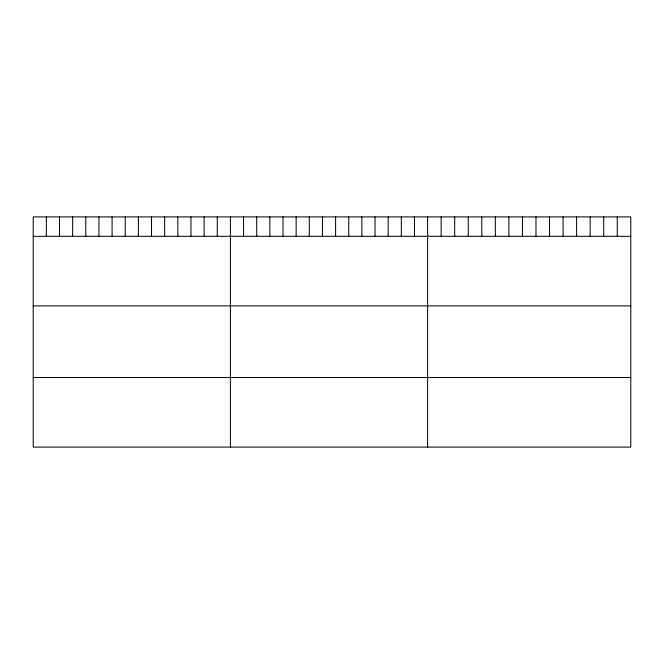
<?xml version="1.0" encoding="UTF-8"?>
<svg xmlns="http://www.w3.org/2000/svg" width="664" height="664" viewBox="0 0 664 664"><rect width="100%" height="100%" fill="white"/><g stroke="black" fill="none" stroke-linecap="round" stroke-linejoin="round"><path stroke-width="1" d="M630.8 236.318L630.8 447.088L33.2 447.088L33.2 216.912L630.8 216.912L630.8 236.318L33.2 236.318M33.2 305.872L630.8 305.872M33.2 377.534L630.8 377.534M617.254 216.912L617.254 236.318M603.709 216.912L603.709 236.318M590.163 216.912L590.163 236.318M576.618 216.912L576.618 236.318M563.072 216.912L563.072 236.318M549.526 216.912L549.526 236.318M535.981 216.912L535.981 236.318M522.435 216.912L522.435 236.318M508.89 216.912L508.89 236.318M495.344 216.912L495.344 236.318M481.798 216.912L481.798 236.318M468.253 216.912L468.253 236.318M454.707 216.912L454.707 236.318M441.162 216.912L441.162 236.318M427.616 216.912L427.616 447.088M414.469 216.912L414.469 236.318M401.322 216.912L401.322 236.318M388.174 216.912L388.174 236.318M375.027 216.912L375.027 236.318M361.88 216.912L361.88 236.318M348.733 216.912L348.733 236.318M335.586 216.912L335.586 236.318M322.438 216.912L322.438 236.318M309.291 216.912L309.291 236.318M296.144 216.912L296.144 236.318M282.997 216.912L282.997 236.318M269.85 216.912L269.85 236.318M256.702 216.912L256.702 236.318M243.555 216.912L243.555 236.318M230.408 216.912L230.408 447.088M217.261 216.912L217.261 236.318M204.114 216.912L204.114 236.318M190.966 216.912L190.966 236.318M177.819 216.912L177.819 236.318M164.672 216.912L164.672 236.318M151.525 216.912L151.525 236.318M138.378 216.912L138.378 236.318M125.23 216.912L125.23 236.318M112.083 216.912L112.083 236.318M98.936 216.912L98.936 236.318M85.789 216.912L85.789 236.318M72.642 216.912L72.642 236.318M59.494 216.912L59.494 236.318M46.347 216.912L46.347 236.318"/></g></svg>
